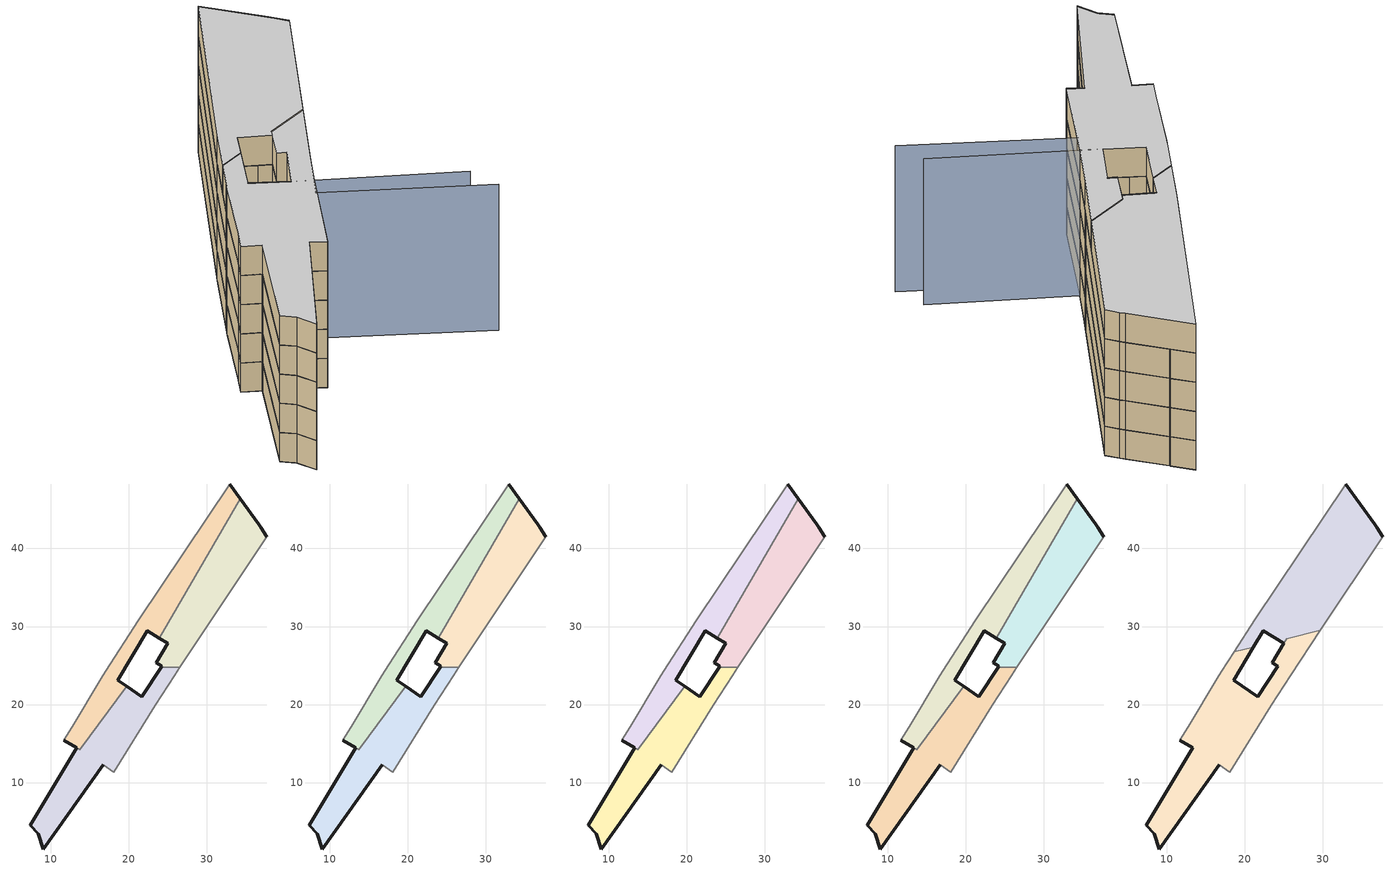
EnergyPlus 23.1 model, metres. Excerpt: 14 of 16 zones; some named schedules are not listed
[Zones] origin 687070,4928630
d72d7fe56a7e8ca2_F0_dwelling_0
 floor ground (EU_floor_Construction): 26.57,24.8 37.7,41.53 36.94,42.71 36.65,43.11 34.32,46.35 23.91,28.5 25.01,27.84 23.51,25.36 24.19,24.95 24.26,24.91 24.19,24.8 z0
 wall outside (EU_wall_Construction): 24.19,24.8 24.26,24.91 24.19,24.95 23.51,25.36 25.01,27.84 23.91,28.5 / 34.32,46.35 36.65,43.11 36.94,42.71 37.7,41.53 z0:3
 wall adiabatic (EU_wall_Construction): 37.7,41.53 26.57,24.8 z0:3
 wall to d72d7fe56a7e8ca2_F0_dwelling_2 (EU_wall_Construction): 26.57,24.8 24.19,24.8 z0:3
 wall to d72d7fe56a7e8ca2_F0_dwelling_1 (EU_wall_Construction): 23.91,28.5 34.32,46.35 z0:3
d72d7fe56a7e8ca2_F0_dwelling_1
 floor ground (EU_floor_Construction): 19.78,22.32 18.57,23.13 22.36,29.44 23.91,28.5 34.32,46.35 34.29,46.39 32.93,48.26 21.29,30.85 16.99,24.18 16.51,23.39 12.74,17.13 11.68,15.43 13.72,14.2 z0
 wall outside (EU_wall_Construction): 13.32,14.44 11.68,15.43 / 32.93,48.26 34.29,46.39 34.32,46.35 / 23.91,28.5 22.36,29.44 18.57,23.13 19.78,22.32 z0:3
 wall adiabatic (EU_wall_Construction): 11.68,15.43 12.74,17.13 16.51,23.39 16.99,24.18 21.29,30.85 32.93,48.26 z0:3
 wall to d72d7fe56a7e8ca2_F0_dwelling_2 (EU_wall_Construction): 19.78,22.32 13.72,14.2 13.32,14.44 z0:3
d72d7fe56a7e8ca2_F0_dwelling_2
 floor ground (EU_floor_Construction): 18.09,11.35 23.39,19.91 25.88,23.77 26.57,24.8 24.19,24.8 21.71,21.03 19.78,22.32 13.72,14.2 13.32,14.44 7.39,4.52 8.42,3.42 9.07,1.49 16.77,12.26 z0
 wall outside (EU_wall_Construction): 16.77,12.26 9.07,1.49 8.42,3.42 7.39,4.52 13.32,14.44 / 19.78,22.32 21.71,21.03 24.19,24.8 z0:3
 wall adiabatic (EU_wall_Construction): 26.57,24.8 25.88,23.77 23.39,19.91 18.09,11.35 16.77,12.26 z0:3
d72d7fe56a7e8ca2_F1_dwelling_0
 floor to d72d7fe56a7e8ca2_F0_dwelling_0 (EU_floor_Construction): 26.57,24.8 37.7,41.53 36.94,42.71 36.65,43.11 34.32,46.35 23.91,28.5 25.01,27.84 23.51,25.36 24.19,24.95 24.26,24.91 24.19,24.8 z3
 wall outside (EU_wall_Construction): 24.19,24.8 24.26,24.91 24.19,24.95 23.51,25.36 25.01,27.84 23.91,28.5 / 34.32,46.35 36.65,43.11 36.94,42.71 37.7,41.53 z3:6
 wall adiabatic (EU_wall_Construction): 37.7,41.53 26.57,24.8 z3:6
 wall to d72d7fe56a7e8ca2_F1_dwelling_2 (EU_wall_Construction): 26.57,24.8 24.19,24.8 z3:6
 wall to d72d7fe56a7e8ca2_F1_dwelling_1 (EU_wall_Construction): 23.91,28.5 34.32,46.35 z3:6
d72d7fe56a7e8ca2_F1_dwelling_1
 floor to d72d7fe56a7e8ca2_F0_dwelling_1 (EU_floor_Construction): 19.78,22.32 18.57,23.13 22.36,29.44 23.91,28.5 34.32,46.35 34.29,46.39 32.93,48.26 21.29,30.85 16.99,24.18 16.51,23.39 12.74,17.13 11.68,15.43 13.72,14.2 z3
 wall outside (EU_wall_Construction): 13.32,14.44 11.68,15.43 / 32.93,48.26 34.29,46.39 34.32,46.35 / 23.91,28.5 22.36,29.44 18.57,23.13 19.78,22.32 z3:6
 wall adiabatic (EU_wall_Construction): 11.68,15.43 12.74,17.13 16.51,23.39 16.99,24.18 21.29,30.85 32.93,48.26 z3:6
 wall to d72d7fe56a7e8ca2_F1_dwelling_2 (EU_wall_Construction): 19.78,22.32 13.72,14.2 13.32,14.44 z3:6
d72d7fe56a7e8ca2_F1_dwelling_2
 floor to d72d7fe56a7e8ca2_F0_dwelling_2 (EU_floor_Construction): 18.09,11.35 23.39,19.91 25.88,23.77 26.57,24.8 24.19,24.8 21.71,21.03 19.78,22.32 13.72,14.2 13.32,14.44 7.39,4.52 8.42,3.42 9.07,1.49 16.77,12.26 z3
 wall outside (EU_wall_Construction): 16.77,12.26 9.07,1.49 8.42,3.42 7.39,4.52 13.32,14.44 / 19.78,22.32 21.71,21.03 24.19,24.8 z3:6
 wall adiabatic (EU_wall_Construction): 26.57,24.8 25.88,23.77 23.39,19.91 18.09,11.35 16.77,12.26 z3:6
d72d7fe56a7e8ca2_F2_dwelling_0
 floor to d72d7fe56a7e8ca2_F1_dwelling_0 (EU_floor_Construction): 26.57,24.8 37.7,41.53 36.94,42.71 36.65,43.11 34.32,46.35 23.91,28.5 25.01,27.84 23.51,25.36 24.19,24.95 24.26,24.91 24.19,24.8 z6
 wall outside (EU_wall_Construction): 24.19,24.8 24.26,24.91 24.19,24.95 23.51,25.36 25.01,27.84 23.91,28.5 / 34.32,46.35 36.65,43.11 36.94,42.71 37.7,41.53 z6:9
 wall adiabatic (EU_wall_Construction): 37.7,41.53 26.57,24.8 z6:9
 wall to d72d7fe56a7e8ca2_F2_dwelling_2 (EU_wall_Construction): 26.57,24.8 24.19,24.8 z6:9
 wall to d72d7fe56a7e8ca2_F2_dwelling_1 (EU_wall_Construction): 23.91,28.5 34.32,46.35 z6:9
d72d7fe56a7e8ca2_F2_dwelling_1
 floor to d72d7fe56a7e8ca2_F1_dwelling_1 (EU_floor_Construction): 19.78,22.32 18.57,23.13 22.36,29.44 23.91,28.5 34.32,46.35 34.29,46.39 32.93,48.26 21.29,30.85 16.99,24.18 16.51,23.39 12.74,17.13 11.68,15.43 13.72,14.2 z6
 wall outside (EU_wall_Construction): 13.32,14.44 11.68,15.43 / 32.93,48.26 34.29,46.39 34.32,46.35 / 23.91,28.5 22.36,29.44 18.57,23.13 19.78,22.32 z6:9
 wall adiabatic (EU_wall_Construction): 11.68,15.43 12.74,17.13 16.51,23.39 16.99,24.18 21.29,30.85 32.93,48.26 z6:9
 wall to d72d7fe56a7e8ca2_F2_dwelling_2 (EU_wall_Construction): 19.78,22.32 13.72,14.2 13.32,14.44 z6:9
d72d7fe56a7e8ca2_F2_dwelling_2
 floor to d72d7fe56a7e8ca2_F1_dwelling_2 (EU_floor_Construction): 18.09,11.35 23.39,19.91 25.88,23.77 26.57,24.8 24.19,24.8 21.71,21.03 19.78,22.32 13.72,14.2 13.32,14.44 7.39,4.52 8.42,3.42 9.07,1.49 16.77,12.26 z6
 wall outside (EU_wall_Construction): 16.77,12.26 9.07,1.49 8.42,3.42 7.39,4.52 13.32,14.44 / 19.78,22.32 21.71,21.03 24.19,24.8 z6:9
 wall adiabatic (EU_wall_Construction): 26.57,24.8 25.88,23.77 23.39,19.91 18.09,11.35 16.77,12.26 z6:9
d72d7fe56a7e8ca2_F3_dwelling_0
 floor to d72d7fe56a7e8ca2_F2_dwelling_0 (EU_floor_Construction): 26.57,24.8 37.7,41.53 36.94,42.71 36.65,43.11 34.32,46.35 23.91,28.5 25.01,27.84 23.51,25.36 24.19,24.95 24.26,24.91 24.19,24.8 z9
 wall outside (EU_wall_Construction): 24.19,24.8 24.26,24.91 24.19,24.95 23.51,25.36 25.01,27.84 23.91,28.5 / 34.32,46.35 36.65,43.11 36.94,42.71 37.7,41.53 z9:12
 wall adiabatic (EU_wall_Construction): 37.7,41.53 26.57,24.8 z9:12
 wall to d72d7fe56a7e8ca2_F3_dwelling_2 (EU_wall_Construction): 26.57,24.8 24.19,24.8 z9:12
 wall to d72d7fe56a7e8ca2_F3_dwelling_1 (EU_wall_Construction): 23.91,28.5 34.32,46.35 z9:12
d72d7fe56a7e8ca2_F3_dwelling_1
 floor to d72d7fe56a7e8ca2_F2_dwelling_1 (EU_floor_Construction): 19.78,22.32 18.57,23.13 22.36,29.44 23.91,28.5 34.32,46.35 34.29,46.39 32.93,48.26 21.29,30.85 16.99,24.18 16.51,23.39 12.74,17.13 11.68,15.43 13.72,14.2 z9
 wall outside (EU_wall_Construction): 13.32,14.44 11.68,15.43 / 32.93,48.26 34.29,46.39 34.32,46.35 / 23.91,28.5 22.36,29.44 18.57,23.13 19.78,22.32 z9:12
 wall adiabatic (EU_wall_Construction): 11.68,15.43 12.74,17.13 16.51,23.39 16.99,24.18 21.29,30.85 32.93,48.26 z9:12
 wall to d72d7fe56a7e8ca2_F3_dwelling_2 (EU_wall_Construction): 19.78,22.32 13.72,14.2 13.32,14.44 z9:12
d72d7fe56a7e8ca2_F3_dwelling_2
 floor to d72d7fe56a7e8ca2_F2_dwelling_2 (EU_floor_Construction): 18.09,11.35 23.39,19.91 25.88,23.77 26.57,24.8 24.19,24.8 21.71,21.03 19.78,22.32 13.72,14.2 13.32,14.44 7.39,4.52 8.42,3.42 9.07,1.49 16.77,12.26 z9
 wall outside (EU_wall_Construction): 16.77,12.26 9.07,1.49 8.42,3.42 7.39,4.52 13.32,14.44 / 19.78,22.32 21.71,21.03 24.19,24.8 z9:12
 wall adiabatic (EU_wall_Construction): 26.57,24.8 25.88,23.77 23.39,19.91 18.09,11.35 16.77,12.26 z9:12
d72d7fe56a7e8ca2_F4_dwelling_0
 floor to d72d7fe56a7e8ca2_F3_dwelling_0 (EU_floor_Construction): 29.69,29.5 37.7,41.53 36.94,42.71 36.65,43.11 34.32,46.35 23.91,28.5 25.01,27.84 25.37,28.42 z12
 floor to d72d7fe56a7e8ca2_F3_dwelling_1 (EU_floor_Construction): 23.91,28.5 34.32,46.35 32.93,48.26 21.29,30.85 18.65,26.75 21.12,27.36 22.36,29.44 z12
 wall outside (EU_wall_Construction): 32.93,48.26 36.65,43.11 36.94,42.71 37.7,41.53 / 25.01,27.84 22.36,29.44 21.12,27.36 z12:15
 wall adiabatic (EU_wall_Construction): 18.65,26.75 21.29,30.85 32.93,48.26 / 37.7,41.53 29.69,29.5 z12:15
 wall to d72d7fe56a7e8ca2_F4_dwelling_1 (EU_wall_Construction): 21.12,27.36 18.65,26.75 / 29.69,29.5 25.37,28.42 25.01,27.84 z12:15
 ceiling to d72d7fe56a7e8ca2_F5_dwelling_0 (EU_floor_Construction): 32.93,48.26 36.65,43.11 36.94,42.71 37.7,41.53 29.69,29.5 25.37,28.42 25.01,27.84 22.36,29.44 21.12,27.36 18.65,26.75 21.29,30.85 z15
d72d7fe56a7e8ca2_F4_dwelling_1
 floor to d72d7fe56a7e8ca2_F3_dwelling_0 (EU_floor_Construction): 26.57,24.8 29.69,29.5 25.37,28.42 23.51,25.36 24.26,24.91 24.19,24.8 z12
 floor to d72d7fe56a7e8ca2_F3_dwelling_2 (EU_floor_Construction): 18.09,11.35 23.39,19.91 25.88,23.77 26.57,24.8 24.19,24.8 21.71,21.03 19.78,22.32 13.72,14.2 13.32,14.44 7.39,4.52 8.42,3.42 9.07,1.49 16.77,12.26 z12
 floor to d72d7fe56a7e8ca2_F3_dwelling_1 (EU_floor_Construction): 13.72,14.2 19.78,22.32 18.57,23.13 21.12,27.36 18.65,26.75 16.99,24.18 16.51,23.39 12.74,17.13 11.68,15.43 z12
 wall outside (EU_wall_Construction): 21.12,27.36 18.57,23.13 21.71,21.03 24.26,24.91 23.51,25.36 25.01,27.84 / 16.77,12.26 9.07,1.49 8.42,3.42 7.39,4.52 13.32,14.44 11.68,15.43 z12:15
 wall adiabatic (EU_wall_Construction): 11.68,15.43 12.74,17.13 16.51,23.39 16.99,24.18 18.65,26.75 / 29.69,29.5 25.88,23.77 23.39,19.91 18.09,11.35 16.77,12.26 z12:15
 ceiling to d72d7fe56a7e8ca2_F5_dwelling_1 (EU_floor_Construction): 29.69,29.5 25.88,23.77 23.39,19.91 18.09,11.35 16.77,12.26 9.07,1.49 8.42,3.42 7.39,4.52 13.32,14.44 11.68,15.43 12.74,17.13 16.51,23.39 16.99,24.18 18.65,26.75 21.12,27.36 18.57,23.13 21.71,21.03 24.26,24.91 23.51,25.36 25.37,28.42 z15
shading: 22.08,20.73 34.9,12.63 / 35.5,9.41 22.21,18.25 / 22.21,18.25 37.7,41.53 z0:15
[Building]
EU S2 Campaign: North Axis=0; Terrain=City; Solar Distribution=FullExterior
[Site:Location]
Bologna: Latitude=44.5; Longitude=11.25; Time Zone=1; Elevation=37
[SizingPeriod:WeatherFileDays]
AnnualSizingPeriod: Begin Month=1; Begin Day of Month=1; End Month=12; End Day of Month=31; Day of Week for Start Day=Monday; Use Weather File Daylight Saving Period=No; Use Weather File Rain and Snow Indicators=No
[MATERIAL]
EU_InternalMass_Material: Roughness=MediumRough; Thickness=0.1; Conductivity=1; Density=1800; Specific Heat=900; Thermal Absorptance=0.9; Solar Absorptance=0.7; Visible Absorptance=0.7
[MATERIAL:NOMASS] Roughness=MediumRough; Thermal Absorptance=0.9; Solar Absorptance=0.7; Visible Absorptance=0.7
Name | Thermal Resistance
EU_wall_NoMass | 0.905828
EU_floor_NoMass | 0.67114
[CONSTRUCTION]
EU_wall_Construction: EU_wall_NoMass
EU_floor_Construction: EU_floor_NoMass
EU_InternalMass_Construction: EU_InternalMass_Material
[ZONE] Type=1; Multiplier=1; Ceiling Height=autocalculate; Floor Area=autocalculate; Part of Total Floor Area=Yes
Name | Volume
d72d7fe56a7e8ca2_F0_dwelling_0 | 305.542
d72d7fe56a7e8ca2_F1_dwelling_0; d72d7fe56a7e8ca2_F2_dwelling_0; d72d7fe56a7e8ca2_F3_dwelling_0 | 305.543
d72d7fe56a7e8ca2_F4_dwelling_0 | 459.593
d72d7fe56a7e8ca2_F0_dwelling_1; d72d7fe56a7e8ca2_F1_dwelling_1; d72d7fe56a7e8ca2_F2_dwelling_1; d72d7fe56a7e8ca2_F3_dwelling_1 | 305.958
d72d7fe56a7e8ca2_F4_dwelling_1 | 458.189
d72d7fe56a7e8ca2_F0_dwelling_2; d72d7fe56a7e8ca2_F1_dwelling_2; d72d7fe56a7e8ca2_F2_dwelling_2; d72d7fe56a7e8ca2_F3_dwelling_2 | 306.302
[INTERNALMASS] Construction=EU_InternalMass_Construction
Name | Zone or ZoneList | Surface Area
d72d7fe56a7e8ca2_F0_dwelling_0_EU_InternalMass | d72d7fe56a7e8ca2_F0_dwelling_0 | 101.849
d72d7fe56a7e8ca2_F0_dwelling_1_EU_InternalMass | d72d7fe56a7e8ca2_F0_dwelling_1 | 101.986
d72d7fe56a7e8ca2_F0_dwelling_2_EU_InternalMass | d72d7fe56a7e8ca2_F0_dwelling_2 | 102.1
d72d7fe56a7e8ca2_F1_dwelling_0_EU_InternalMass | d72d7fe56a7e8ca2_F1_dwelling_0 | 101.849
d72d7fe56a7e8ca2_F1_dwelling_1_EU_InternalMass | d72d7fe56a7e8ca2_F1_dwelling_1 | 101.986
d72d7fe56a7e8ca2_F1_dwelling_2_EU_InternalMass | d72d7fe56a7e8ca2_F1_dwelling_2 | 102.1
d72d7fe56a7e8ca2_F2_dwelling_0_EU_InternalMass | d72d7fe56a7e8ca2_F2_dwelling_0 | 101.849
d72d7fe56a7e8ca2_F2_dwelling_1_EU_InternalMass | d72d7fe56a7e8ca2_F2_dwelling_1 | 101.986
d72d7fe56a7e8ca2_F2_dwelling_2_EU_InternalMass | d72d7fe56a7e8ca2_F2_dwelling_2 | 102.1
d72d7fe56a7e8ca2_F3_dwelling_0_EU_InternalMass | d72d7fe56a7e8ca2_F3_dwelling_0 | 101.849
d72d7fe56a7e8ca2_F3_dwelling_1_EU_InternalMass | d72d7fe56a7e8ca2_F3_dwelling_1 | 101.986
d72d7fe56a7e8ca2_F3_dwelling_2_EU_InternalMass | d72d7fe56a7e8ca2_F3_dwelling_2 | 102.1
d72d7fe56a7e8ca2_F4_dwelling_0_EU_InternalMass | d72d7fe56a7e8ca2_F4_dwelling_0 | 153.198
d72d7fe56a7e8ca2_F4_dwelling_1_EU_InternalMass | d72d7fe56a7e8ca2_F4_dwelling_1 | 152.736
[OTHEREQUIPMENT] Fuel Type=Electricity; Design Level Calculation Method=Watts/Area; Power per Zone Floor Area=1; Fraction Latent=0; Fraction Radiant=0; Fraction Lost=0; Carbon Dioxide Generation Rate=0; EndUse Subcategory=EU_Step8_InternalGains
Name | Zone or ZoneList or Space or SpaceList | Schedule
EU_Step8_InternalGain_d72d7fe56a7e8ca2_F0_dwelling_0_f000 | d72d7fe56a7e8ca2_F0_dwelling_0 | EU_Step8_GainSchedule_d72d7fe56a7e8ca2_F0_dwelling_0_f000
EU_Step8_InternalGain_d72d7fe56a7e8ca2_F0_dwelling_1_f000 | d72d7fe56a7e8ca2_F0_dwelling_1 | EU_Step8_GainSchedule_d72d7fe56a7e8ca2_F0_dwelling_1_f000
EU_Step8_InternalGain_d72d7fe56a7e8ca2_F0_dwelling_2_f000 | d72d7fe56a7e8ca2_F0_dwelling_2 | EU_Step8_GainSchedule_d72d7fe56a7e8ca2_F0_dwelling_2_f000
EU_Step8_InternalGain_d72d7fe56a7e8ca2_F1_dwelling_0_f000 | d72d7fe56a7e8ca2_F1_dwelling_0 | EU_Step8_GainSchedule_d72d7fe56a7e8ca2_F1_dwelling_0_f000
EU_Step8_InternalGain_d72d7fe56a7e8ca2_F1_dwelling_1_f000 | d72d7fe56a7e8ca2_F1_dwelling_1 | EU_Step8_GainSchedule_d72d7fe56a7e8ca2_F1_dwelling_1_f000
EU_Step8_InternalGain_d72d7fe56a7e8ca2_F1_dwelling_2_f000 | d72d7fe56a7e8ca2_F1_dwelling_2 | EU_Step8_GainSchedule_d72d7fe56a7e8ca2_F1_dwelling_2_f000
EU_Step8_InternalGain_d72d7fe56a7e8ca2_F2_dwelling_0_f000 | d72d7fe56a7e8ca2_F2_dwelling_0 | EU_Step8_GainSchedule_d72d7fe56a7e8ca2_F2_dwelling_0_f000
EU_Step8_InternalGain_d72d7fe56a7e8ca2_F2_dwelling_1_f000 | d72d7fe56a7e8ca2_F2_dwelling_1 | EU_Step8_GainSchedule_d72d7fe56a7e8ca2_F2_dwelling_1_f000
EU_Step8_InternalGain_d72d7fe56a7e8ca2_F2_dwelling_2_f000 | d72d7fe56a7e8ca2_F2_dwelling_2 | EU_Step8_GainSchedule_d72d7fe56a7e8ca2_F2_dwelling_2_f000
EU_Step8_InternalGain_d72d7fe56a7e8ca2_F3_dwelling_0_f000 | d72d7fe56a7e8ca2_F3_dwelling_0 | EU_Step8_GainSchedule_d72d7fe56a7e8ca2_F3_dwelling_0_f000
EU_Step8_InternalGain_d72d7fe56a7e8ca2_F3_dwelling_1_f000 | d72d7fe56a7e8ca2_F3_dwelling_1 | EU_Step8_GainSchedule_d72d7fe56a7e8ca2_F3_dwelling_1_f000
EU_Step8_InternalGain_d72d7fe56a7e8ca2_F3_dwelling_2_f000 | d72d7fe56a7e8ca2_F3_dwelling_2 | EU_Step8_GainSchedule_d72d7fe56a7e8ca2_F3_dwelling_2_f000
EU_Step8_InternalGain_d72d7fe56a7e8ca2_F4_dwelling_0_f000 | d72d7fe56a7e8ca2_F4_dwelling_0 | EU_Step8_GainSchedule_d72d7fe56a7e8ca2_F4_dwelling_0_f000
EU_Step8_InternalGain_d72d7fe56a7e8ca2_F4_dwelling_1_f000 | d72d7fe56a7e8ca2_F4_dwelling_1 | EU_Step8_GainSchedule_d72d7fe56a7e8ca2_F4_dwelling_1_f000
[ZONEVENTILATION:DESIGNFLOWRATE] Schedule=EU_AlwaysOn; Design Flow Rate Calculation Method=AirChanges/Hour; Air Changes per Hour=0.73129; Ventilation Type=Natural; Fan Pressure Rise=0; Fan Total Efficiency=1; Constant Term Coefficient=1; Temperature Term Coefficient=0; Velocity Term Coefficient=0; Velocity Squared Term Coefficient=0; Minimum Indoor Temperature=-100; Maximum Indoor Temperature=100; Delta Temperature=-100; Minimum Outdoor Temperature=-100; Maximum Outdoor Temperature=100; Maximum Wind Speed=40
Name | Zone or ZoneList or Space or SpaceList
EU_ConstantAir_d72d7fe56a7e8ca2_F0_dwelling_0 | d72d7fe56a7e8ca2_F0_dwelling_0
EU_ConstantAir_d72d7fe56a7e8ca2_F0_dwelling_1 | d72d7fe56a7e8ca2_F0_dwelling_1
EU_ConstantAir_d72d7fe56a7e8ca2_F0_dwelling_2 | d72d7fe56a7e8ca2_F0_dwelling_2
EU_ConstantAir_d72d7fe56a7e8ca2_F1_dwelling_0 | d72d7fe56a7e8ca2_F1_dwelling_0
EU_ConstantAir_d72d7fe56a7e8ca2_F1_dwelling_1 | d72d7fe56a7e8ca2_F1_dwelling_1
EU_ConstantAir_d72d7fe56a7e8ca2_F1_dwelling_2 | d72d7fe56a7e8ca2_F1_dwelling_2
EU_ConstantAir_d72d7fe56a7e8ca2_F2_dwelling_0 | d72d7fe56a7e8ca2_F2_dwelling_0
EU_ConstantAir_d72d7fe56a7e8ca2_F2_dwelling_1 | d72d7fe56a7e8ca2_F2_dwelling_1
EU_ConstantAir_d72d7fe56a7e8ca2_F2_dwelling_2 | d72d7fe56a7e8ca2_F2_dwelling_2
EU_ConstantAir_d72d7fe56a7e8ca2_F3_dwelling_0 | d72d7fe56a7e8ca2_F3_dwelling_0
EU_ConstantAir_d72d7fe56a7e8ca2_F3_dwelling_1 | d72d7fe56a7e8ca2_F3_dwelling_1
EU_ConstantAir_d72d7fe56a7e8ca2_F3_dwelling_2 | d72d7fe56a7e8ca2_F3_dwelling_2
EU_ConstantAir_d72d7fe56a7e8ca2_F4_dwelling_0 | d72d7fe56a7e8ca2_F4_dwelling_0
EU_ConstantAir_d72d7fe56a7e8ca2_F4_dwelling_1 | d72d7fe56a7e8ca2_F4_dwelling_1
[HVACTEMPLATE:THERMOSTAT] Constant Heating Setpoint=20; Constant Cooling Setpoint=50
EU_HeatOnly_d72d7fe56a7e8ca2_F0_dwelling_0; EU_HeatOnly_d72d7fe56a7e8ca2_F0_dwelling_1; EU_HeatOnly_d72d7fe56a7e8ca2_F0_dwelling_2; EU_HeatOnly_d72d7fe56a7e8ca2_F1_dwelling_0; EU_HeatOnly_d72d7fe56a7e8ca2_F1_dwelling_1; EU_HeatOnly_d72d7fe56a7e8ca2_F1_dwelling_2; EU_HeatOnly_d72d7fe56a7e8ca2_F2_dwelling_0; EU_HeatOnly_d72d7fe56a7e8ca2_F2_dwelling_1; EU_HeatOnly_d72d7fe56a7e8ca2_F2_dwelling_2; EU_HeatOnly_d72d7fe56a7e8ca2_F3_dwelling_0; EU_HeatOnly_d72d7fe56a7e8ca2_F3_dwelling_1; EU_HeatOnly_d72d7fe56a7e8ca2_F3_dwelling_2; EU_HeatOnly_d72d7fe56a7e8ca2_F4_dwelling_0; EU_HeatOnly_d72d7fe56a7e8ca2_F4_dwelling_1; EU_HeatOnly_d72d7fe56a7e8ca2_F5_dwelling_0; EU_HeatOnly_d72d7fe56a7e8ca2_F5_dwelling_1
